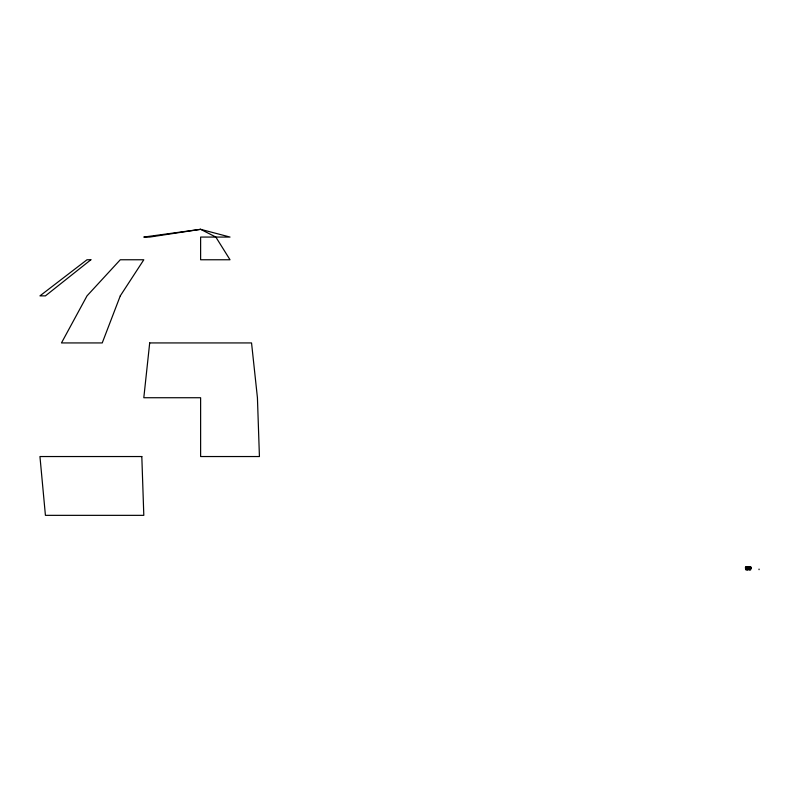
<?xml version="1.0" encoding="UTF-8"?>
<svg xmlns="http://www.w3.org/2000/svg" width="799" height="799" viewBox="0 0 799 799"><rect width="100%" height="100%" fill="white"/><g stroke="black" fill="none" stroke-linecap="round" stroke-linejoin="round"><path stroke-width="1.2" d="M745.607 567.42L746.146 567.42M749.542 567.57L750.511 567.57M745.607 567.819L747.065 567.759M747.265 567.759L748.194 567.939M748.413 567.759L749.013 567.759M749.312 567.819L750.381 567.759M745.687 567.939L750.92 567.939L750.92 567.27M746.536 568.269L745.457 568.269L745.457 567.27L748.134 567.27L748.134 568.269L747.145 568.269M748.483 568.269L750.071 568.269L750.071 567.27M750.381 568.269L751.15 568.269L751.15 567.27L748.483 567.27L748.393 569.677M759.05 569.058L759.05 569.677M750.8 567.27L750.78 569.677L745.827 569.677L745.837 567.27M750.601 567.27L750.521 568.269M750.381 567.27L750.391 569.677M750.231 567.27L750.181 567.939M750.251 568.928L750.181 569.677L750.061 568.928M749.842 569.677L749.861 567.27L749.812 568.269M749.602 567.27L749.502 567.819M749.632 568.269L749.632 569.677M749.352 567.42L749.452 569.677M749.232 567.27L749.192 567.939M749.013 567.27L749.013 568.269M748.903 567.27L748.943 568.269M748.783 567.27L748.703 567.939M748.613 567.27L748.613 568.269M748.004 567.27L748.004 568.269M747.834 567.27L747.704 569.677M747.534 567.27L747.604 569.677M747.385 567.27L747.335 569.677M747.255 567.42L747.265 567.939M747.145 567.27L747.155 569.677M746.895 567.27L746.845 567.939L746.745 567.27M746.526 567.27L746.556 569.677M746.376 567.27L746.466 568.269M746.226 567.27L746.256 569.677M746.096 567.27L746.046 568.269M745.946 567.27L745.876 567.939M745.916 568.269L745.916 569.677M745.587 567.27L745.587 568.269M149.693 342.931L143.81 397.732L200.619 397.732L200.619 456.539L259.425 456.539L257.428 397.732L251.545 342.931L149.693 342.931M120.279 295.87L102.232 342.931L61.473 342.931L87.011 295.87L120.279 259.765L143.81 259.765L120.279 295.87M90.876 259.765L45.423 295.87L39.95 295.87L87.011 259.765L90.876 259.765M200.619 229.323L149.693 237.063L143.81 237.063L200.619 229.323L230.022 237.063L200.619 237.063L200.619 259.765L230.022 259.765L215.84 237.063L200.619 229.323M141.813 456.539L39.95 456.539L45.423 515.345L143.81 515.345L141.813 456.539"/></g></svg>
